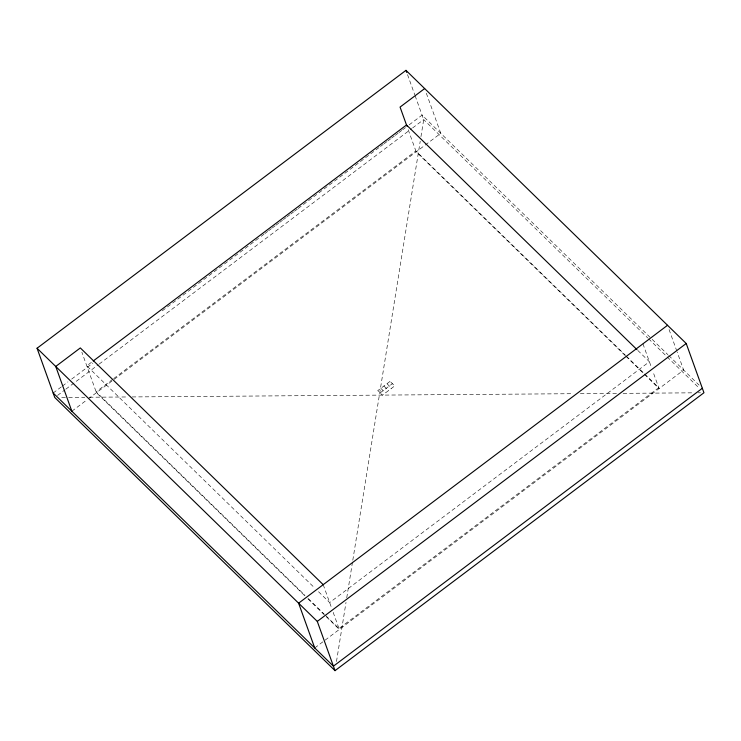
<?xml version="1.0" encoding="UTF-8"?>
<svg xmlns="http://www.w3.org/2000/svg" width="741" height="741" viewBox="0 0 741 741"><rect width="100%" height="100%" fill="white"/><g stroke="black" fill="none" stroke-linecap="round" stroke-linejoin="round"><path stroke-width="0.56" stroke-dasharray="3.71 2.78" d="M336.488 661.546L346.019 602.34M346.751 597.783L352.614 561.354M352.799 560.215L420.221 141.225M420.953 136.668L423.704 119.597L415.182 95.932M91.393 362.368L86.771 365.841L314.73 588.03M53.167 393.017L61.494 386.756M62.411 386.052L67.959 381.874M71.664 379.096L92.931 363.071M162.27 310.831L260.286 237.009M261.212 236.305L263.981 234.221M264.908 233.526L267.677 231.433M268.603 230.738L271.382 228.645M272.299 227.95L275.078 225.857M276.004 225.162L278.773 223.078M279.7 222.374L282.478 220.29M283.395 219.595L286.174 217.502M287.1 216.807L289.87 214.714M290.796 214.019L293.566 211.926M294.492 211.231L297.271 209.147M298.197 208.443L379.559 147.153M380.485 146.459L383.254 144.365M384.181 143.671L386.959 141.587M387.886 140.883L390.655 138.799M391.581 138.104L394.351 136.011M395.277 135.316L398.056 133.223M398.973 132.528L401.752 130.444M402.678 129.74L405.447 127.656M409.152 124.868L422.092 115.114L667.91 354.707M57.557 395.407L64.949 389.84M65.875 389.136L98.238 364.767M99.164 364.063L411.681 128.647M412.607 127.952L423.704 119.597L647.736 337.952M112.752 379.281L96.126 391.813L305.014 595.412M113.679 378.586L415.858 150.96L625.58 355.374M71.849 411.227L87.336 399.566M88.244 398.88L440.775 133.324L425.806 91.754M380.087 392.925L392.387 383.662M314.73 647.967L683.656 370.055L677.135 351.938M61.707 397.445L67.487 397.408M68.644 397.398L84.817 397.278M89.429 397.241L127.554 396.963M132.176 396.935L573.423 393.703M580.351 393.647L617.318 393.378M623.088 393.341L692.4 392.832M698.17 392.786L700.486 392.776M668.734 355.513L699.087 385.107M648.56 338.757L698.985 387.913M637.788 350.419L649.394 361.728L329.652 602.581L318.046 591.262M626.414 356.18L643.818 373.149M644.642 373.955L658.74 387.691L338.998 628.544L324.91 614.808M625.071 355.458L416.183 151.849L407.355 127.341M625.904 356.273L659.064 388.59L652.923 371.528M386.978 383.699L391.646 388.247M383.903 386.015L388.571 390.563M380.828 388.33L385.496 392.878M308.33 598.645L324.086 614.002M304.514 595.505L96.441 392.702L81.862 352.197M307.83 598.737L339.322 629.442L333.181 612.381M669.077 329.56L676.746 350.873M642.947 343.815L651.385 367.267M407.513 74.609L414.803 94.867M323.206 584.668L331.653 608.12M390.053 381.383L377.753 390.646L382.421 395.194L394.721 385.931L390.053 381.383"/><path stroke-width="1.11" d="M37.05 348.251L405.975 70.349L686.222 343.5L703.95 392.749L335.025 670.651L54.778 397.5L37.05 348.251L317.296 621.403L335.025 670.651M424.658 88.559L400.066 107.084L406.966 126.276M93.246 360.969L406.513 124.988L636.954 349.604M667.539 325.29L298.614 603.193L314.73 647.967M317.296 621.403L686.222 343.5M702.338 388.275L333.413 666.178L53.167 393.017M323.206 584.668L80.324 347.937L55.732 366.462L71.849 411.227M405.975 70.349L406.744 72.479"/></g></svg>
